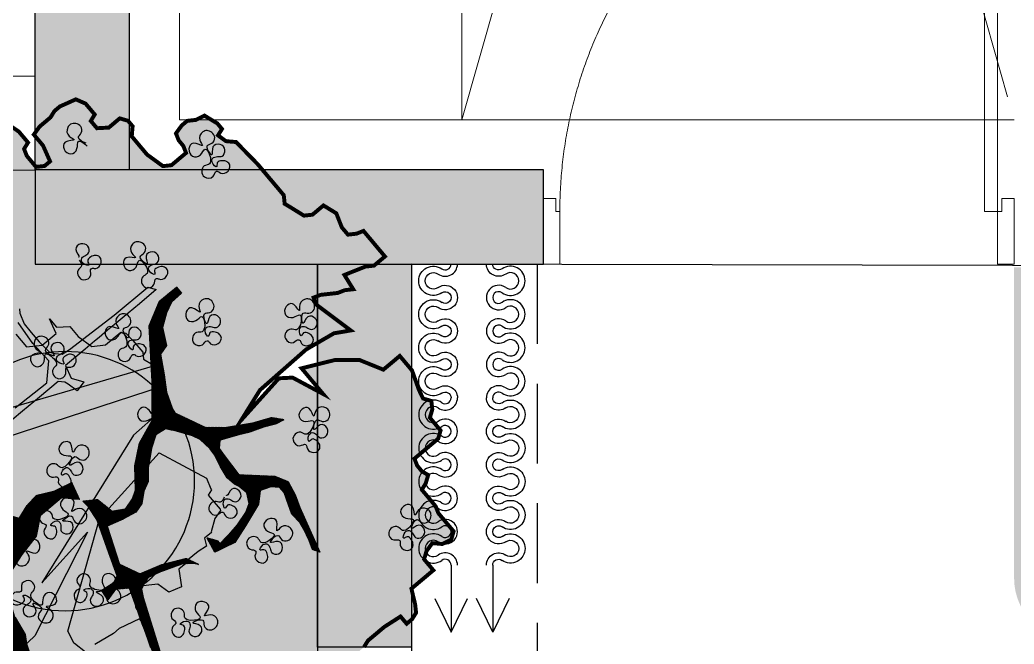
# Model space of a CAD drawing. Header units: millimetres. Extents: x 307301 to 459443, y -2888111 to -2805601.
# Drawn here: x 438363 to 439948, y -2873515 to -2872521 of the extents above; entities that cross this region are included whole.
import ezdxf

# ---------------------------------------------------------------- set-up
doc = ezdxf.new("R2010")
doc.units = ezdxf.units.MM
doc.header["$LTSCALE"] = 10
doc.header["$MEASUREMENT"] = 0
doc.linetypes.add('DASHED', pattern=[19.05, 12.7, -6.35])
doc.linetypes.add('HIDDEN', pattern=[9.525, 6.35, -3.175])
for name, color, linetype in [('BMA  furniture', 6, 'Continuous'), ('PDA FURNITURE', 6, 'Continuous'), ('Plants', 5, 'Continuous'), ('WALL - PDA', 1, 'Continuous')]:
    doc.layers.add(name, color=color, linetype=linetype)
for name, color, linetype, lineweight in [('Door', 4, 'Continuous', 9), ('DOTTED', 7, 'DASHED', 5), ('ELEV', 143, 'Continuous', 9), ('HATCH WALL', 8, 'Continuous', 0), ('WIN', 5, 'Continuous', 9)]:
    doc.layers.add(name, color=color, linetype=linetype, lineweight=lineweight)
pattern_1 = [(4.504904, (420332.25034, -406164.66091), (-0.008927458, 0.113310114), [])]

# ---------------------------------------------------------------- blocks, each defined once
blk = doc.blocks.new('A$Cea7f365e')
at = {"layer": 'Door', "color": 8, "ltscale": 30}
for p, q in [((1099.1, 1221.3), (1099.1, 130.9)), ((1131.8, 1221.3), (1099.1, 1221.3)), ((1131.8, 130.9), (1131.8, 1221.3)), ((30.5, 163.6), (0, 163.6)), ((0, 163.6), (0, 0)), ((30.5, 130.9), (30.5, 163.6)), ((1142.2, 163.6), (1172.8, 163.6)), ((1142.2, 130.9), (1142.2, 163.6)), ((1172.8, 163.6), (1172.8, 0)), ((40.9, 130.9), (30.5, 130.9)), ((40.9, 0), (40.9, 130.9)), ((1099.1, 130.9), (1131.8, 130.9)), ((1131.8, 130.9), (1142.2, 130.9)), ((1131.8, 0), (1131.8, 130.9)), ((0, 0), (40.9, 0)), ((1172.8, 0), (1131.8, 0)), ((1172.8, 20.5), (1172.8, 20.5))]:
    blk.add_line(p, q, dxfattribs=at)
at = {"layer": 'Door', "color": 8, "linetype": 'DASHED', "ltscale": 30}
blk.add_arc((1131.8, 130.9), 1090.9, 91.7178, 180.0007, dxfattribs=at)
blk = doc.blocks.new('A$C3F2B00B6')
at = {"color": 3}
for p, q in [((0, 119), (0, 0)), ((-29, 59.8), (0, 0)), ((0, 0), (29, 59.8))]:
    blk.add_line(p, q, dxfattribs=at)
at = {"color": 3, "extrusion": (0, 0, -1)}
for centre, major_axis, start_param, end_param in [((-31.5, 624.7), (18.4, 18.4), 3.927048, 6.113388), ((-31.5, 624.7), (10.3, 10.3), 3.927048, 6.113388), ((-31.5, 624.7), (-18.4, 18.4), 3.311504, 5.497844), ((-31.5, 624.7), (10.3, 10.3), 1.740708, 3.927048), ((-10.4, 595), (15.4, 15.4), -1.400999, 2.971681), ((-10.4, 595), (7.38, 7.38), -1.400999, 2.971681), ((-31.5, 565.2), (-18.4, 18.4), 5.49773, 7.68407), ((-31.5, 565.2), (-10.3, 10.3), 5.49773, 7.68407), ((-31.5, 565.2), (-18.4, 18.4), 3.31139, 5.49773), ((-31.5, 565.2), (10.3, 10.3), 1.740594, 3.926934), ((-10.4, 535.5), (-15.4, 15.4), 0.169798, 4.542478), ((-31.5, 505.7), (-18.4, 18.4), 5.49773, 7.68407), ((-10.4, 535.5), (-7.38, 7.38), 0.169798, 4.542478), ((-31.5, 505.7), (-10.3, 10.3), 5.49773, 7.68407), ((-31.5, 505.7), (18.4, 18.4), 1.740594, 3.926934), ((-31.5, 505.7), (-10.3, 10.3), 3.31139, 5.49773), ((-10.4, 476), (-15.4, 15.4), 0.169798, 4.542478), ((-10.4, 476), (7.38, 7.38), -1.400999, 2.971681), ((-31.5, 446.2), (-18.4, 18.4), 5.49773, 7.68407), ((-31.5, 446.2), (-10.3, 10.3), 5.49773, 7.68407), ((-31.5, 446.2), (-18.4, 18.4), 3.31139, 5.49773), ((-31.5, 446.2), (10.3, 10.3), 1.740594, 3.926934), ((-10.4, 416.5), (-15.4, 15.4), 0.169798, 2.356138), ((-10.4, 416.5), (7.38, 7.38), -1.400999, 0.785341)]:
    blk.add_ellipse(centre, major_axis=major_axis, ratio=1, start_param=start_param, end_param=end_param, dxfattribs=at)
at = {"color": 3}
for centre, major_axis, start_param, end_param in [((-10.4, 654.5), (-15.4, 15.4), 1.740594, 3.926934), ((-10.4, 654.5), (-7.38, 7.38), 1.740594, 3.926934), ((-31.5, 386.7), (18.4, 18.4), 0.169798, 2.356138), ((-10.4, 416.5), (15.4, 15.4), 3.31139, 5.49773), ((-10.4, 416.5), (-7.38, 7.38), 1.740594, 3.926934), ((-31.5, 386.7), (10.3, 10.3), 0.169798, 2.356138), ((-31.5, 386.7), (18.4, 18.4), 2.356138, 4.542478), ((-31.5, 386.7), (10.3, 10.3), 2.356138, 4.542478), ((-10.4, 357), (15.4, 15.4), 3.31139, 7.68407), ((-31.5, 327.2), (-18.4, 18.4), -1.400999, 0.785341), ((-10.4, 357), (7.38, 7.38), 3.31139, 7.68407), ((-31.5, 327.2), (10.3, 10.3), 0.169798, 2.356138), ((-31.5, 327.2), (18.4, 18.4), 2.356138, 4.542478), ((-31.5, 327.2), (10.3, 10.3), 2.356138, 4.542478), ((-10.4, 297.5), (15.4, 15.4), 3.31139, 7.68407), ((-10.4, 297.5), (-7.38, 7.38), 1.740594, 6.113274), ((-31.5, 267.7), (18.4, 18.4), 0.169798, 2.356138), ((-31.5, 267.7), (-10.3, 10.3), -1.400999, 0.785341), ((-31.5, 267.7), (-18.4, 18.4), 0.785341, 2.971681), ((-31.5, 267.7), (-10.3, 10.3), 0.785341, 2.971681), ((-10.4, 238), (-15.4, 15.4), 1.740594, 6.113274), ((-10.4, 238), (-7.38, 7.38), 1.740594, 6.113274), ((-31.5, 208.2), (18.4, 18.4), 0.169911, 2.356251), ((-31.5, 208.2), (10.3, 10.3), 0.169911, 2.356251), ((-31.5, 208.2), (-18.4, 18.4), 0.785455, 2.971795), ((-31.5, 208.2), (-10.3, 10.3), 0.785455, 2.971795), ((-10.4, 178.5), (15.4, 15.4), 3.311504, 7.684184), ((-10.4, 178.5), (7.38, 7.38), 3.311504, 7.684184), ((-31.5, 148.7), (-18.4, 18.4), -1.400885, 0.785455), ((-31.5, 148.7), (10.3, 10.3), 0.169911, 2.356251), ((-31.5, 148.7), (18.4, 18.4), 2.356251, 4.542591), ((-31.5, 148.7), (10.3, 10.3), 2.356251, 4.542591), ((-10.4, 119), (-15.4, 15.4), 3.926991, 6.113388), ((-10.4, 119), (7.38, 7.38), 5.497787, 7.684184)]:
    blk.add_ellipse(centre, major_axis=major_axis, ratio=1, start_param=start_param, end_param=end_param, dxfattribs=at)
blk = doc.blocks.new('zdhdghgd')
at = {"layer": 'Plants', "transparency": 33554495}
h = blk.add_hatch(color=97, dxfattribs=at)
h.set_gradient(color1=(66, 119, 40), color2=(194, 242, 166), name='SPHERICAL')
h.paths.add_polyline_path([(420386.7, -406570.7), (420384.3, -406579.5), (420376.8, -406597.9), (420382.7, -406601.4), (420391.6, -406592.6), (420400.3, -406584.6), (420400.5, -406593), (420407.9, -406588.4), (420413.2, -406582.1), (420408.6, -406574.6), (420411.8, -406566.5), (420418.2, -406550.3), (420421.4, -406542.2), (420426.8, -406535.9), (420434.9, -406539.1), (420441.2, -406544.4), (420425.3, -406563.4), (420438, -406574), (420446.1, -406577.2), (420455.6, -406574.5), (420460.9, -406568.1), (420470.8, -406569.2), (420480.7, -406570.3), (420490.3, -406567.5), (420500.9, -406554.9), (420496.3, -406547.4), (420486.4, -406546.3), (420498.8, -406531.5), (420508.4, -406528.8), (420511.6, -406520.6), (420521.1, -406517.9), (420531, -406519), (420539.1, -406522.2), (420551.8, -406532.8), (420563.1, -406527.9), (420579.1, -406508.9), (420587.2, -406512.1), (420596.7, -406509.3), (420604.2, -406504.8), (420609.5, -406498.4), (420606.7, -406488.9), (420600.3, -406483.5), (420592.2, -406480.3), (420595.4, -406472.2), (420600.7, -406465.9), (420608.2, -406461.3), (420625.1, -406475.5), (420634.6, -406472.7), (420637.8, -406464.6), (420647.7, -406465.7), (420655.2, -406461.2), (420667.6, -406446.4), (420654.9, -406435.7), (420646.8, -406432.5), (420644, -406423), (420637.6, -406417.6), (420632.3, -406424), (420620.6, -406425), (420616.1, -406417.6), (420619.3, -406409.5), (420624.6, -406403.1), (420643.3, -406415.2), (420651.4, -406418.4), (420658.8, -406413.8), (420665.2, -406397.6), (420670.5, -406391.3), (420678.7, -406394.5), (420685, -406399.8), (420694.9, -406400.9), (420702.3, -406396.4), (420701.3, -406384.7), (420706.6, -406378.4), (420716.2, -406375.6), (420725.4, -406368.9), (420732.8, -406364.3), (420736, -406356.2), (420731.4, -406348.8), (420728.6, -406339.2), (420719.1, -406342), (420712.7, -406336.7), (420713.8, -406326.8), (420719.1, -406320.5), (420704.3, -406308.1), (420707.5, -406300), (420717.4, -406301.1), (420723.8, -406306.4), (420733.3, -406303.6), (420758.1, -406274), (420751.8, -406268.7), (420742.6, -406253.8), (420733.1, -406235.1), (420724.7, -406228), (420706.3, -406241.3), (420703.1, -406249.4), (420686.8, -406243), (420680.5, -406237.7), (420692.6, -406219), (420697.9, -406212.7), (420705.3, -406208.1), (420712.4, -406199.7), (420724.5, -406181), (420729.8, -406174.7), (420743.5, -406175.4), (420753.4, -406176.5), (420760.9, -406172), (420766.2, -406165.6), (420765.1, -406154), (420760.2, -406142.6), (420772.6, -406127.9), (420766, -406118.6), (420759.6, -406113.3), (420754.3, -406119.7), (420744.1, -406114.7), (420735.6, -406107.6), (420736.7, -406097.7), (420750.5, -406098.5), (420766.7, -406104.9), (420786.2, -406081.6), (420789.4, -406073.5), (420747.1, -406038.1), (420736.9, -406033.1), (420738, -406023.2), (420727.7, -406018.2), (420719.6, -406015), (420726.7, -406006.5), (420725.7, -405994.9), (420721.1, -405987.4), (420709.8, -405992.3), (420682.5, -406023.4), (420653.3, -406004.7), (420665.1, -406037.1), (420636.2, -406040.1), (420714.4, -406096.9), (420643.6, -406057), (420634.2, -406077.4), (420478.7, -406026.8), (420575, -406055), (420565.7, -406033.6), (420597.6, -406053), (420608.3, -406040.3), (420607.2, -406028.7), (420600.9, -406023.4), (420611, -405993), (420617.1, -405975.9), (420624.6, -405967), (420629.4, -405953), (420653, -405956.2), (420662.2, -405941.7), (420682.7, -405951.6), (420689, -405956.9), (420708.5, -405933.7), (420687.4, -405916), (420654.2, -405895.4), (420655.3, -405885.5), (420660.6, -405879.1), (420656.1, -405871.7), (420643.4, -405861.1), (420633.8, -405863.8), (420614, -405883.2), (420607.6, -405877.9), (420606.6, -405866.2), (420609.8, -405858.1), (420605.2, -405850.7), (420600.7, -405843.2), (420594.3, -405837.9), (420584.4, -405836.8), (420574.6, -405835.7), (420571.8, -405826.2), (420575, -405818.1), (420570.4, -405810.6), (420576.8, -405794.4), (420572.2, -405787), (420563.8, -405779.9), (420550, -405779.1), (420541.9, -405775.9), (420534.4, -405780.5), (420537.6, -405793.9), (420477.2, -405775.6), (420469.1, -405772.4), (420476.2, -405764), (420455, -405746.2), (420430.7, -405736.6), (420422.2, -405729.5), (420412.7, -405732.3), (420413.7, -405744), (420410.5, -405752.1), (420402.4, -405748.9), (420385.8, -405760.1), (420375.1, -405772.8), (420379.7, -405780.2), (420376.5, -405788.3), (420365.9, -405801), (420356, -405799.9), (420349.6, -405794.6), (420357.8, -405776.2), (420368.4, -405763.6), (420361.8, -405754.4), (420349.1, -405743.7), (420344.5, -405736.3), (420338.2, -405731), (420319.8, -405722.8), (420308.5, -405727.7), (420297.9, -405740.3), (420302.4, -405747.8), (420295.3, -405756.2), (420281.6, -405755.5), (420268.9, -405744.8), (420259.3, -405747.6), (420254, -405753.9), (420255, -405765.6), (420237.3, -405786.7), (420218.9, -405800.1), (420209, -405799), (420192.1, -405784.8), (420195.3, -405776.7), (420200.6, -405770.3), (420203.8, -405762.2), (420197.1, -405753), (420190.8, -405747.7), (420180.9, -405746.6), (420170.7, -405741.6), (420163.3, -405746.2), (420155.8, -405750.7), (420150.5, -405757.1), (420155.1, -405764.5), (420145.9, -405771.2), (420134.2, -405772.2), (420109.1, -405797.9), (420078.9, -405833.8), (420077.9, -405843.7), (420070.4, -405848.2), (420055.6, -405857.4), (420045.7, -405856.3), (420033, -405845.6), (420018.1, -405854.7), (420014.9, -405862.9), (420011.7, -405871), (420004.6, -405879.4), (419994.7, -405878.3), (419986.6, -405875.1), (419961.8, -405904.7), (419974.5, -405915.3), (419984.4, -405916.4), (420000.6, -405922.8), (420008.7, -405926.1), (419998.5, -405942.6), (420008.3, -405943.7), (420016.5, -405946.9), (420026.3, -405948), (420036.2, -405949.1), (420044.4, -405952.3), (420041.2, -405960.4), (420001.3, -405990.3), (420020.8, -405993.6), (420053, -406012.3), (420106.5, -406059.3), (420128, -406093.9), (420084.6, -406045.7), (420068.7, -406044.9), (420033.4, -406063.8), (420058.3, -406034.1), (420019.6, -406024.5), (419991.5, -406024.4), (419963.6, -406035.7), (419944.6, -406019.8), (419930.4, -406036.6), (419922.5, -406058.9), (419917.6, -406069.1), (419908, -406071.9), (419906.9, -406081.8), (419909.7, -406091.3), (419897.3, -406106.1), (419900.1, -406115.6), (419927.6, -406138.7), (419924.4, -406146.8), (419919.1, -406153.2), (419911.7, -406157.7), (419914.5, -406167.3), (419919, -406174.7), (419903.1, -406193.7), (419899.9, -406201.8), (419882.2, -406222.9), (419885, -406232.5), (419895.2, -406237.5), (419906.9, -406236.5), (419913.6, -406245.7), (419916.4, -406255.2), (419905.7, -406267.9), (419931.1, -406289.2), (419926.8, -406307.2), (419925.7, -406317.1), (419930.3, -406324.5), (419936.6, -406329.8), (419943.7, -406321.4), (419962.4, -406333.4), (419981.5, -406349.4), (419986, -406356.8), (419992.4, -406362.2), (419989.9, -406378.1), (419984.5, -406384.4), (419976.4, -406381.2), (419971.1, -406387.5), (419973.9, -406397.1), (419984.8, -406409.8), (419983.7, -406419.7), (419988.3, -406427.1), (419994.7, -406432.5), (420026.4, -406437.5), (420027.5, -406427.6), (420045.9, -406435.8), (420052.2, -406441.2), (420065, -406430.3), (420083.4, -406416.9), (420093.2, -406418), (420094.3, -406429.7), (420085.8, -406444.1), (420069.8, -406463.1), (420067, -406453.6), (420059.6, -406458.1), (420047.5, -406476.8), (420041.1, -406493), (420045.7, -406500.5), (420057.3, -406499.5), (420065.5, -406502.7), (420079.2, -406503.4), (420088.4, -406496.7), (420111.7, -406516.3), (420120.9, -406509.6), (420126.2, -406503.3), (420146.7, -406513.2), (420159.4, -406523.9), (420154.4, -406534.1), (420151.2, -406542.2), (420155.8, -406549.6), (420162.1, -406555), (420170.2, -406558.2), (420179.8, -406555.4), (420185.1, -406549), (420188.3, -406540.9), (420202.8, -406549.5), (420209.1, -406554.8), (420205.9, -406562.9), (420195.3, -406575.6), (420203.4, -406578.8), (420213.3, -406579.9), (420221.4, -406583.1), (420244.7, -406581.1), (420271.9, -406558.8), (420281.9, -406564), (420294.4, -406540.6), (420310.8, -406574.9), (420311.8, -406586), (420312.2, -406603.8), (420322.5, -406612.4), (420346.2, -406616), (420355.4, -406589.8), (420349.7, -406549.5), (420325.6, -406522.9), (420315.1, -406486), (420333.9, -406523), (420375.7, -406562)])
at = {"layer": 'Plants'}
h = blk.add_hatch(dxfattribs=at)
h.set_pattern_fill('ANSI31', color=39, scale=0.90929, angle=-40.4951)
h.set_pattern_definition(pattern_1)
edge = h.paths.add_edge_path()
edge.add_line((420294.5, -406186.3), (420277.6, -406199.8))
edge.add_line((420277.6, -406199.8), (420262.1, -406197.2))
edge.add_line((420262.1, -406197.2), (420254.3, -406185.4))
edge.add_line((420254.3, -406185.4), (420250.5, -406175))
edge.add_line((420250.5, -406175), (420251.6, -406146.9))
edge.add_line((420251.6, -406146.9), (420246, -406120.9))
edge.add_line((420246, -406120.9), (420231.5, -406094.6))
edge.add_line((420231.5, -406094.6), (420231.2, -406049.5))
edge.add_line((420231.2, -406049.5), (420235, -405984.8))
edge.add_line((420235, -405984.8), (420222.7, -405956.4))
edge.add_line((420222.7, -405956.4), (420203, -405940.3))
edge.add_line((420203, -405940.3), (420197.4, -405947.3))
edge.add_line((420197.4, -405947.3), (420208.8, -405957.4))
edge.add_line((420208.8, -405957.4), (420214.8, -405970))
edge.add_line((420214.8, -405970), (420219.3, -405986.7))
edge.add_line((420219.3, -405986.7), (420214.8, -406007.6))
edge.add_line((420214.8, -406007.6), (420221.7, -406017.6))
edge.add_line((420221.7, -406017.6), (420217.5, -406041.6))
edge.add_line((420217.5, -406041.6), (420214.8, -406061.6))
edge.add_line((420214.8, -406061.6), (420206.2, -406085.5))
edge.add_line((420206.2, -406085.5), (420170.1, -406102.6))
edge.add_line((420170.1, -406102.6), (420146, -406102.9))
edge.add_line((420146, -406102.9), (420114.8, -406097.7))
edge.add_line((420114.8, -406097.7), (420093.1, -406091.4))
edge.add_line((420093.1, -406091.4), (420078.8, -406093.7))
edge.add_line((420078.8, -406093.7), (420087.6, -406098.4))
edge.add_line((420087.6, -406098.4), (420101.4, -406101.9))
edge.add_line((420101.4, -406101.9), (420118.6, -406108.1))
edge.add_line((420118.6, -406108.1), (420131.1, -406111))
edge.add_line((420131.1, -406111), (420152.8, -406117.4))
edge.add_line((420152.8, -406117.4), (420153.9, -406126.8))
edge.add_line((420153.9, -406126.8), (420147.9, -406135.1))
edge.add_line((420147.9, -406135.1), (420130.8, -406157.5))
edge.add_line((420130.8, -406157.5), (420089.7, -406159.2))
edge.add_line((420089.7, -406159.2), (420073.9, -406165.6))
edge.add_line((420073.9, -406165.6), (420065.6, -406180.5))
edge.add_line((420065.6, -406180.5), (420060.3, -406195.2))
edge.add_line((420060.3, -406195.2), (420037.2, -406246.9))
edge.add_line((420037.2, -406246.9), (420045.7, -406244))
edge.add_line((420045.7, -406244), (420049.6, -406233.3))
edge.add_line((420049.6, -406233.3), (420055.7, -406220.5))
edge.add_line((420055.7, -406220.5), (420059.9, -406213))
edge.add_line((420059.9, -406213), (420069.5, -406203))
edge.add_line((420069.5, -406203), (420073.3, -406192.3))
edge.add_line((420073.3, -406192.3), (420078.6, -406177.7))
edge.add_line((420078.6, -406177.7), (420083.6, -406172))
edge.add_line((420083.6, -406172), (420094.3, -406171.4))
edge.add_line((420094.3, -406171.4), (420106.3, -406175.7))
edge.add_line((420106.3, -406175.7), (420108.2, -406191.4))
edge.add_line((420108.2, -406191.4), (420123.2, -406216.3))
edge.add_line((420123.2, -406216.3), (420135.7, -406235.8))
edge.add_line((420135.7, -406235.8), (420158.6, -406247))
edge.add_line((420158.6, -406247), (420167.5, -406230.7))
edge.add_line((420167.5, -406230.7), (420155.8, -406234))
edge.add_line((420155.8, -406234), (420153, -406237.5))
edge.add_line((420153, -406237.5), (420140, -406223.8))
edge.add_line((420140, -406223.8), (420132.6, -406215.2))
edge.add_line((420132.6, -406215.2), (420122.7, -406201.1))
edge.add_line((420122.7, -406201.1), (420118.9, -406190.7))
edge.add_line((420118.9, -406190.7), (420121.9, -406178.3))
edge.add_line((420121.9, -406178.3), (420130.5, -406170.9))
edge.add_line((420130.5, -406170.9), (420135.9, -406168.3))
edge.add_line((420135.9, -406168.3), (420144.6, -406160.9))
edge.add_line((420144.6, -406160.9), (420152.5, -406147.3))
edge.add_line((420152.5, -406147.3), (420158.6, -406134.5))
edge.add_line((420158.6, -406134.5), (420164.1, -406127.5))
edge.add_line((420164.1, -406127.5), (420175.6, -406116.6))
edge.add_line((420175.6, -406116.6), (420184.6, -406112.3))
edge.add_line((420184.6, -406112.3), (420203, -406106.9))
edge.add_line((420203, -406106.9), (420216, -406104.1))
edge.add_line((420216, -406104.1), (420227, -406111.1))
edge.add_line((420227, -406111.1), (420232, -406126.4))
edge.add_line((420232, -406126.4), (420234.4, -406140.7))
edge.add_line((420234.4, -406140.7), (420236, -406148.8))
edge.add_line((420236, -406148.8), (420236, -406165.3))
edge.add_line((420236, -406165.3), (420241.1, -406176.2))
edge.add_line((420241.1, -406176.2), (420243.5, -406190.5))
edge.add_line((420243.5, -406190.5), (420250.4, -406200.5))
edge.add_line((420250.4, -406200.5), (420265.3, -406208.9))
edge.add_line((420265.3, -406208.9), (420283.5, -406216.9))
edge.add_line((420283.5, -406216.9), (420269, -406261.2))
edge.add_line((420269, -406261.2), (420245.5, -406272.3))
edge.add_line((420245.5, -406272.3), (420220.8, -406261.9))
edge.add_line((420220.8, -406261.9), (420191.9, -406254.5))
edge.add_line((420191.9, -406254.5), (420177.5, -406261.3))
edge.add_line((420177.5, -406261.3), (420182.4, -406260.1))
edge.add_line((420182.4, -406260.1), (420195.8, -406260.4))
edge.add_line((420195.8, -406260.4), (420207.8, -406264.7))
edge.add_line((420207.8, -406264.7), (420221, -406269.5))
edge.add_line((420221, -406269.5), (420236.5, -406276.6))
edge.add_line((420236.5, -406276.6), (420240.4, -406282.5))
edge.add_line((420240.4, -406282.5), (420243.8, -406289.7))
edge.add_line((420243.8, -406289.7), (420241.8, -406299.5))
edge.add_line((420241.8, -406299.5), (420222.4, -406361.6))
edge.add_line((420222.4, -406361.6), (420205.2, -406409.4))
edge.add_line((420205.2, -406409.4), (420211.3, -406417.6))
edge.add_line((420211.3, -406417.6), (420219.9, -406393.7))
edge.add_line((420219.9, -406393.7), (420225.6, -406377.7))
edge.add_line((420225.6, -406377.7), (420232.8, -406357.8))
edge.add_line((420232.8, -406357.8), (420236.1, -406348.5))
edge.add_line((420236.1, -406348.5), (420240.4, -406336.5))
edge.add_line((420240.4, -406336.5), (420242.8, -406329.9))
edge.add_line((420242.8, -406329.9), (420247.6, -406316.6))
edge.add_line((420247.6, -406316.6), (420257.6, -406288.7))
edge.add_line((420257.6, -406288.7), (420273.7, -406289.9))
edge.add_line((420273.7, -406289.9), (420282.8, -406302.2))
edge.add_line((420282.8, -406302.2), (420289.7, -406291.2))
edge.add_line((420289.7, -406291.2), (420278.7, -406284.2))
edge.add_line((420278.7, -406284.2), (420275.2, -406281.5))
edge.add_line((420275.2, -406281.5), (420271.8, -406274.3))
edge.add_line((420271.8, -406274.3), (420281.4, -406247.7))
edge.add_line((420281.4, -406247.7), (420290, -406223.8))
edge.add_line((420290, -406223.8), (420295.3, -406209.1))
edge.add_line((420295.3, -406209.1), (420305, -406194.6))
edge.add_line((420305, -406194.6), (420311.8, -406188.1))
at = {"layer": 'Plants', "true_color": 0x99724c}
h = blk.add_hatch(color=35, dxfattribs=at)
h.dxf.hatch_style = 1
edge = h.paths.add_edge_path()
edge.add_arc((420332.3, -406164.7), 150, 0, 360)
at = {"layer": 'Plants'}
h = blk.add_hatch(dxfattribs=at)
h.set_pattern_fill('ANSI31', color=39, scale=0.90929, angle=-40.4951)
h.set_pattern_definition(pattern_1)
edge = h.paths.add_edge_path()
edge.add_line((420315.3, -406186.1), (420336.5, -406184.2))
edge.add_line((420336.5, -406184.2), (420361, -406204.8))
edge.add_line((420361, -406204.8), (420365.8, -406228.4))
edge.add_line((420365.8, -406228.4), (420382.3, -406249.7))
edge.add_line((420382.3, -406249.7), (420396.2, -406271.2))
edge.add_line((420396.2, -406271.2), (420398.3, -406295.1))
edge.add_line((420398.3, -406295.1), (420390.1, -406322.5))
edge.add_line((420390.1, -406322.5), (420378.4, -406342.2))
edge.add_line((420378.4, -406342.2), (420376.7, -406353.1))
edge.add_line((420376.7, -406353.1), (420367.2, -406382))
edge.add_line((420367.2, -406382), (420358, -406413.5))
edge.add_line((420358, -406413.5), (420352.1, -406438.1))
edge.add_line((420352.1, -406438.1), (420364.6, -406443.7))
edge.add_line((420364.6, -406443.7), (420366.9, -406423.4))
edge.add_line((420366.9, -406423.4), (420371.3, -406397.7))
edge.add_line((420371.3, -406397.7), (420379.3, -406382.3))
edge.add_line((420379.3, -406382.3), (420392.1, -406361.1))
edge.add_line((420392.1, -406361.1), (420403.5, -406338.7))
edge.add_line((420403.5, -406338.7), (420419, -406332))
edge.add_line((420419, -406332), (420439, -406331.6))
edge.add_line((420439, -406331.6), (420454.7, -406327.6))
edge.add_line((420454.7, -406327.6), (420475.4, -406335.1))
edge.add_line((420475.4, -406335.1), (420497.9, -406363.9))
edge.add_line((420497.9, -406363.9), (420501.2, -406386.3))
edge.add_line((420501.2, -406386.3), (420464.1, -406389.6))
edge.add_line((420464.1, -406389.6), (420440.5, -406394.3))
edge.add_line((420440.5, -406394.3), (420441.2, -406402.3))
edge.add_line((420441.2, -406402.3), (420488.7, -406395.4))
edge.add_line((420488.7, -406395.4), (420504.8, -406396.7))
edge.add_line((420504.8, -406396.7), (420524.3, -406420.4))
edge.add_line((420524.3, -406420.4), (420530, -406454.6))
edge.add_line((420530, -406454.6), (420537.4, -406478))
edge.add_line((420537.4, -406478), (420549.6, -406495.7))
edge.add_line((420549.6, -406495.7), (420557.8, -406482.9))
edge.add_line((420557.8, -406482.9), (420543.2, -406453.5))
edge.add_line((420543.2, -406453.5), (420538.7, -406432.5))
edge.add_line((420538.7, -406432.5), (420528.2, -406404))
edge.add_line((420528.2, -406404), (420542.2, -406396.1))
edge.add_line((420542.2, -406396.1), (420569.5, -406387.1))
edge.add_line((420569.5, -406387.1), (420597.9, -406376.6))
edge.add_line((420597.9, -406376.6), (420623.7, -406381))
edge.add_line((420623.7, -406381), (420644, -406383.2))
edge.add_line((420644, -406383.2), (420661.3, -406383.1))
edge.add_line((420661.3, -406383.1), (420664.7, -406376.1))
edge.add_line((420664.7, -406376.1), (420637.2, -406367.8))
edge.add_line((420637.2, -406367.8), (420611.7, -406366))
edge.add_line((420611.7, -406366), (420592.4, -406359.7))
edge.add_line((420592.4, -406359.7), (420574.8, -406371.9))
edge.add_line((420574.8, -406371.9), (420543.9, -406385.3))
edge.add_line((420543.9, -406385.3), (420528.2, -406389.3))
edge.add_line((420528.2, -406389.3), (420516.7, -406364.9))
edge.add_line((420516.7, -406364.9), (420491.5, -406336.4))
edge.add_line((420491.5, -406336.4), (420481.9, -406318.5))
edge.add_line((420481.9, -406318.5), (420443.9, -406311.2))
edge.add_line((420443.9, -406311.2), (420421.7, -406317.1))
edge.add_line((420421.7, -406317.1), (420420.3, -406286.5))
edge.add_line((420420.3, -406286.5), (420429.7, -406272.3))
edge.add_line((420429.7, -406272.3), (420455.1, -406256.7))
edge.add_line((420455.1, -406256.7), (420491.3, -406257.6))
edge.add_line((420491.3, -406257.6), (420518, -406257.9))
edge.add_line((420518, -406257.9), (420537.5, -406266.9))
edge.add_line((420537.5, -406266.9), (420571.3, -406255.9))
edge.add_line((420571.3, -406255.9), (420600, -406262.8))
edge.add_line((420600, -406262.8), (420607.2, -406254.2))
edge.add_line((420607.2, -406254.2), (420586.5, -406246.6))
edge.add_line((420586.5, -406246.6), (420561.2, -406247.5))
edge.add_line((420561.2, -406247.5), (420539, -406253.4))
edge.add_line((420539, -406253.4), (420501.2, -406234))
edge.add_line((420501.2, -406234), (420478, -406244))
edge.add_line((420478, -406244), (420446, -406244.2))
edge.add_line((420446, -406244.2), (420434.9, -406254.5))
edge.add_line((420434.9, -406254.5), (420405.7, -406242.3))
edge.add_line((420405.7, -406242.3), (420396.7, -406215.1))
edge.add_line((420396.7, -406215.1), (420460.9, -406185.4))
edge.add_line((420460.9, -406185.4), (420481.6, -406193))
edge.add_line((420481.6, -406193), (420490.3, -406185.5))
edge.add_line((420490.3, -406185.5), (420462.6, -406174.6))
edge.add_line((420462.6, -406174.6), (420474.2, -406154.8))
edge.add_line((420474.2, -406154.8), (420462.4, -406142.5))
edge.add_line((420462.4, -406142.5), (420465, -406157))
edge.add_line((420465, -406157), (420448.1, -406177.2))
edge.add_line((420448.1, -406177.2), (420430.2, -406186.7))
edge.add_line((420430.2, -406186.7), (420416.8, -406170.5))
edge.add_line((420416.8, -406170.5), (420408.4, -406151.2))
edge.add_line((420408.4, -406151.2), (420397.3, -406146.9))
edge.add_line((420397.3, -406146.9), (420410, -406169.8))
edge.add_line((420410, -406169.8), (420415.3, -406184))
edge.add_line((420415.3, -406184), (420398.4, -406204.2))
edge.add_line((420398.4, -406204.2), (420385.3, -406208))
edge.add_line((420385.3, -406208), (420376, -406192.8))
edge.add_line((420376, -406192.8), (420365.7, -406181.7))
edge.add_line((420365.7, -406181.7), (420345.2, -406176.8))
edge.add_line((420345.2, -406176.8), (420324.2, -406166.6))
at = {"layer": 'BMA  furniture', "ltscale": 100}
blk.add_circle((420332.3, -406164.7), 150, dxfattribs=at)
at = {"layer": 'Plants', "color": 97, "true_color": 0x427728, "const_width": 4.55}
for points in [[(420634.2, -406077.4), (420478.7, -406026.8), (420575, -406055)], [(420402.4, -405748.9), (420385.8, -405760.1), (420375.1, -405772.8), (420379.7, -405780.2), (420376.5, -405788.3), (420365.9, -405801), (420356, -405799.9), (420349.6, -405794.6), (420357.8, -405776.2), (420368.4, -405763.6), (420361.8, -405754.4), (420349.1, -405743.7), (420344.5, -405736.3), (420338.2, -405731), (420319.8, -405722.8), (420308.5, -405727.7), (420297.9, -405740.3), (420302.4, -405747.8), (420295.3, -405756.2), (420281.6, -405755.5), (420268.9, -405744.8), (420259.3, -405747.6), (420254, -405753.9), (420255, -405765.6), (420237.3, -405786.7), (420218.9, -405800.1), (420209, -405799), (420192.1, -405784.8), (420195.3, -405776.7), (420200.6, -405770.3), (420203.8, -405762.2), (420197.1, -405753), (420190.8, -405747.7), (420180.9, -405746.6), (420170.7, -405741.6), (420163.3, -405746.2), (420155.8, -405750.7), (420150.5, -405757.1), (420155.1, -405764.5), (420145.9, -405771.2), (420134.2, -405772.2), (420109.1, -405797.9), (420078.9, -405833.8), (420077.9, -405843.7), (420070.4, -405848.2), (420055.6, -405857.4), (420045.7, -405856.3), (420033, -405845.6), (420018.1, -405854.7), (420014.9, -405862.9), (420011.7, -405871), (420004.6, -405879.4), (419994.7, -405878.3), (419986.6, -405875.1), (419961.8, -405904.7), (419974.5, -405915.3), (419984.4, -405916.4), (420000.6, -405922.8), (420008.7, -405926.1), (419998.5, -405942.6), (420008.3, -405943.7), (420016.5, -405946.9), (420026.3, -405948), (420036.2, -405949.1), (420044.4, -405952.3), (420041.2, -405960.4), (420001.3, -405990.3), (420020.8, -405993.6), (420053, -406012.3), (420106.5, -406059.3), (420128, -406093.9), (420084.6, -406045.7), (420068.7, -406044.9), (420033.4, -406063.8), (420058.3, -406034.1), (420019.6, -406024.5), (419991.5, -406024.4), (419963.6, -406035.7), (419944.6, -406019.8), (419930.4, -406036.6), (419922.5, -406058.9), (419917.6, -406069.1), (419908, -406071.9), (419906.9, -406081.8), (419909.7, -406091.3), (419897.3, -406106.1), (419900.1, -406115.6), (419927.6, -406138.7), (419924.4, -406146.8), (419919.1, -406153.2), (419911.7, -406157.7), (419914.5, -406167.3), (419919, -406174.7), (419903.1, -406193.7), (419899.9, -406201.8), (419882.2, -406222.9), (419885, -406232.5), (419895.2, -406237.5), (419906.9, -406236.5), (419913.6, -406245.7), (419916.4, -406255.2), (419905.7, -406267.9), (419931.1, -406289.2), (419926.8, -406307.2), (419925.7, -406317.1), (419930.3, -406324.5), (419936.6, -406329.8), (419943.7, -406321.4), (419962.4, -406333.4), (419981.5, -406349.4), (419986, -406356.8)]]:
    blk.add_lwpolyline(points, dxfattribs=at)
at = {"layer": 'Plants', "color": 128}
for points in [[(420390.1, -406080), (420353.5, -406051.1), (420351.2, -406025.3), (420369.5, -406005.6), (420386.4, -405981.1)], [(420385, -405965.2), (420384.5, -405970.3), (420379.6, -405982.7), (420371.4, -405992.5), (420362.3, -406003.3), (420350.4, -406015.3), (420343.5, -406016.9), (420335.5, -406017.6), (420327, -406012.4), (420275.5, -405972.8), (420236.5, -405940.1), (420226.7, -405942.9), (420246.2, -405959.3), (420259.2, -405970.2), (420275.4, -405983.8), (420283, -405990.1), (420292.7, -405998.3), (420298.1, -406002.8), (420309, -406011.9), (420331.7, -406031), (420325, -406045.6), (420310.3, -406049.9), (420318.2, -406060.2), (420328.6, -406052.3), (420332.4, -406050), (420340.3, -406049.3), (420362, -406067.4), (420381.4, -406083.8), (420393.3, -406093.8)], [(420389.4, -405994.6), (420377, -406009.4), (420358.8, -406007.4), (420342.7, -405993.9), (420350.4, -405976.7), (420342.1, -405986.6), (420326.6, -405985.7), (420316.9, -405997.2), (420301.1, -406008.7), (420285.3, -406006.9), (420267.6, -405992.1), (420266, -405993.2), (420261.7, -405993.6), (420253.7, -406001.8), (420242.1, -406015.6), (420241.2, -406023.5), (420230.9, -406029.8), (420228.8, -406031.1), (420446.7, -406094.8)], [(420513, -406150.4), (420216.9, -406054.1), (420230.2, -406059.3), (420221.1, -406082.4), (420219.8, -406083.3), (420223.2, -406085.3), (420252.8, -406111.4), (420359, -406282.5), (420306.1, -406223.7), (420367.2, -406343.9), (420382.8, -406358.5)], [(420308.7, -406362.9), (420321.4, -406352.5), (420321.7, -406352.6), (420329.2, -406338.4), (420292.3, -406208.4), (420223.3, -406131.8), (420168.4, -406161.2), (420163.4, -406173.8), (420162.6, -406174.7), (420166.4, -406180.9), (420152.7, -406197.3), (420152.1, -406198.9), (420158.6, -406207.8), (420163.2, -406223.4), (420162.6, -406224.1), (420170.6, -406230.8), (420168.5, -406239.9), (420178, -406246), (420190.3, -406256.3), (420192.5, -406260), (420200.6, -406266.8), (420197.5, -406286.9), (420211.9, -406293.3), (420224.6, -406284.1), (420248.7, -406286.7), (420250.8, -406310.7), (420243.2, -406323.4), (420240.2, -406327), (420242.3, -406328.7), (420246.2, -406324), (420269.4, -406335.3), (420276.2, -406341), (420297.9, -406353.8)]]:
    blk.add_lwpolyline(points, dxfattribs=at)
at = {"layer": 'Plants', "color": 39}
for points in [[(420294.5, -406186.3), (420277.6, -406199.8), (420262.1, -406197.2), (420254.3, -406185.4), (420250.5, -406175), (420251.6, -406146.9), (420246, -406120.9), (420231.5, -406094.6), (420231.2, -406049.5), (420235, -405984.8), (420222.7, -405956.4), (420203, -405940.3), (420197.4, -405947.3), (420208.8, -405957.4), (420214.8, -405970), (420219.3, -405986.7), (420214.8, -406007.6), (420221.7, -406017.6), (420217.5, -406041.6), (420214.8, -406061.6), (420206.2, -406085.5), (420170.1, -406102.6), (420146, -406102.9), (420114.8, -406097.7), (420093.1, -406091.4), (420078.8, -406093.7), (420087.6, -406098.4), (420101.4, -406101.9), (420118.6, -406108.1), (420131.1, -406111), (420152.8, -406117.4), (420153.9, -406126.8), (420147.9, -406135.1), (420130.8, -406157.5), (420089.7, -406159.2), (420073.9, -406165.6), (420065.6, -406180.5), (420060.3, -406195.2), (420037.2, -406246.9), (420045.7, -406244), (420049.6, -406233.3), (420055.7, -406220.5), (420059.9, -406213), (420069.5, -406203), (420073.3, -406192.3), (420078.6, -406177.7), (420083.6, -406172), (420094.3, -406171.4), (420106.3, -406175.7), (420108.2, -406191.4), (420123.2, -406216.3), (420135.7, -406235.8), (420158.6, -406247), (420167.5, -406230.7), (420155.8, -406234), (420153, -406237.5), (420140, -406223.8), (420132.6, -406215.2), (420122.7, -406201.1), (420118.9, -406190.7), (420121.9, -406178.3), (420130.5, -406170.9), (420135.9, -406168.3), (420144.6, -406160.9), (420152.5, -406147.3), (420158.6, -406134.5), (420164.1, -406127.5), (420175.6, -406116.6), (420184.6, -406112.3), (420203, -406106.9), (420216, -406104.1), (420227, -406111.1), (420232, -406126.4), (420234.4, -406140.7), (420236, -406148.8), (420236, -406165.3), (420241.1, -406176.2), (420243.5, -406190.5), (420250.4, -406200.5), (420265.3, -406208.9), (420283.5, -406216.9), (420269, -406261.2), (420245.5, -406272.3), (420220.8, -406261.9), (420191.9, -406254.5), (420177.5, -406261.3), (420182.4, -406260.1), (420195.8, -406260.4), (420207.8, -406264.7), (420221, -406269.5), (420236.5, -406276.6), (420240.4, -406282.5), (420243.8, -406289.7), (420241.8, -406299.5), (420222.4, -406361.6)], [(420232.8, -406357.8), (420236.1, -406348.5), (420240.4, -406336.5), (420242.8, -406329.9), (420247.6, -406316.6), (420257.6, -406288.7), (420273.7, -406289.9), (420282.8, -406302.2), (420289.7, -406291.2), (420278.7, -406284.2), (420275.2, -406281.5), (420271.8, -406274.3), (420281.4, -406247.7), (420290, -406223.8), (420295.3, -406209.1), (420305, -406194.6), (420311.8, -406188.1)], [(420315.3, -406186.1), (420336.5, -406184.2), (420361, -406204.8), (420365.8, -406228.4), (420382.3, -406249.7), (420396.2, -406271.2)], [(420390.1, -406322.5), (420378.4, -406342.2), (420376.7, -406353.1), (420367.2, -406382)], [(420385.3, -406208), (420376, -406192.8), (420365.7, -406181.7), (420345.2, -406176.8), (420324.2, -406166.6)]]:
    blk.add_lwpolyline(points, dxfattribs=at)
at = {"layer": 'Plants', "color": 3}
for points in [[(420307.6, -405773.4), (420311.8, -405772.3), (420320.1, -405767.5), (420311.9, -405761.8), (420313, -405753.6), (420319.5, -405750.2), (420325.9, -405750.9), (420330.7, -405756.7), (420330.4, -405765.5), (420316.6, -405770.7), (420334.6, -405769.7), (420334.7, -405781.7), (420325.6, -405788.3), (420316.7, -405781.1), (420319, -405768.3), (420311.6, -405772.1), (420306.7, -405776.9)], [(420162.9, -405786.8), (420166, -405783.8), (420170.8, -405775.4), (420160.9, -405774.6), (420157.7, -405767), (420161.6, -405760.8), (420167.5, -405758.2), (420174.6, -405760.7), (420178.7, -405768.6), (420169.4, -405779.9), (420184.4, -405770), (420190.5, -405780.5), (420185.9, -405790.7), (420174.6, -405788.9), (420170.3, -405776.7), (420165.7, -405783.7), (420163.9, -405790.2)], [(420237.9, -405913.4), (420241.7, -405911.3), (420248.5, -405904.5), (420239.1, -405901.1), (420238, -405893), (420243.4, -405888), (420249.8, -405887), (420255.9, -405891.3), (420257.9, -405899.9), (420245.9, -405908.5), (420263, -405902.8), (420266.2, -405914.4), (420259.1, -405923.2), (420248.7, -405918.5), (420247.6, -405905.6), (420241.4, -405911.2), (420237.9, -405917)], [(420057.2, -405981.4), (420058.4, -405977.2), (420058.3, -405967.5), (420049.3, -405971.8), (420042.8, -405966.8), (420043.1, -405959.5), (420046.9, -405954.3), (420054.3, -405953), (420061.8, -405957.7), (420059.4, -405972.2), (420067.5, -405956.1), (420077.9, -405962.1), (420079.1, -405973.3), (420068.4, -405977.3), (420058.5, -405968.9), (420058.1, -405977.3), (420059.7, -405983.9)], [(420168.7, -405982.1), (420171, -405978.3), (420173.4, -405969), (420163.6, -405970.8), (420158.6, -405964.3), (420160.7, -405957.2), (420165.8, -405953.2), (420173.3, -405953.9), (420179.3, -405960.4), (420173.2, -405973.7), (420185.2, -405960.3), (420193.7, -405968.8), (420192, -405979.9), (420180.6, -405981), (420173.2, -405970.4), (420170.6, -405978.3), (420170.5, -405985.1)], [(420259.9, -405998.8), (420263, -405995.8), (420267.8, -405987.4), (420257.8, -405986.6), (420254.7, -405979), (420258.6, -405972.8), (420264.5, -405970.2), (420271.6, -405972.8), (420275.7, -405980.6), (420266.3, -405991.9), (420281.4, -405982.1), (420287.5, -405992.5), (420282.9, -406002.7), (420271.6, -406000.9), (420267.2, -405988.7), (420262.7, -405995.7), (420260.8, -406002.2)], [(420345.7, -406019.8), (420350, -406018.7), (420358.3, -406013.8), (420350.1, -406008.1), (420351.1, -406000), (420357.7, -405996.6), (420364.1, -405997.3), (420368.9, -406003.1), (420368.5, -406011.9), (420354.8, -406017), (420372.8, -406016), (420372.8, -406028.1), (420363.7, -406034.7), (420354.9, -406027.4), (420357.2, -406014.7), (420349.7, -406018.5), (420344.9, -406023.2)], [(420044.3, -406104.5), (420044.4, -406100.1), (420041.8, -406090.8), (420034.2, -406097.3), (420026.6, -406094.2), (420025, -406087), (420027.3, -406081), (420034.1, -406077.8), (420042.6, -406080.4), (420044, -406095), (420047.7, -406077.4), (420059.3, -406080.5), (420063.4, -406091), (420054.1, -406097.7), (420042.3, -406092.1), (420044.1, -406100.3), (420047.4, -406106.2)], [(420227.4, -406101.2), (420228.6, -406097), (420228.6, -406087.3), (420219.5, -406091.6), (420213, -406086.6), (420213.3, -406079.3), (420217.1, -406074.1), (420224.5, -406072.8), (420232, -406077.5), (420229.6, -406092), (420237.7, -406075.9), (420248.2, -406081.9), (420249.3, -406093.1), (420238.6, -406097.1), (420228.8, -406088.7), (420228.3, -406097.1), (420230, -406103.7)], [(420327, -406145.5), (420326, -406141.3), (420321.1, -406133), (420315.4, -406141.2), (420307.2, -406140.1), (420303.8, -406133.6), (420304.5, -406127.2), (420310.3, -406122.4), (420319.1, -406122.7), (420324.3, -406136.5), (420323.3, -406118.5), (420335.3, -406118.5), (420341.9, -406127.5), (420334.7, -406136.4), (420321.9, -406134.1), (420325.7, -406141.5), (420330.5, -406146.4)], [(420334.8, -406210), (420331.8, -406206.9), (420323.5, -406202.1), (420322.6, -406212.1), (420315, -406215.2), (420308.8, -406211.3), (420306.2, -406205.4), (420308.8, -406198.3), (420316.6, -406194.2), (420328, -406203.5), (420318.1, -406188.5), (420328.5, -406182.4), (420338.8, -406187), (420336.9, -406198.3), (420324.7, -406202.6), (420331.7, -406207.2), (420338.3, -406209.1)], [(419931.1, -406218.4), (419930, -406214.2), (419925.2, -406205.9), (419919.5, -406214.1), (419911.3, -406213), (419907.9, -406206.5), (419908.6, -406200.1), (419914.4, -406195.2), (419923.2, -406195.6), (419928.4, -406209.3), (419927.3, -406191.4), (419939.4, -406191.3), (419946, -406200.4), (419938.8, -406209.3), (419926, -406207), (419929.8, -406214.4), (419934.5, -406219.3)], [(420094.4, -406234.9), (420092.3, -406231.1), (420085.4, -406224.3), (420082.1, -406233.7), (420073.9, -406234.8), (420068.9, -406229.4), (420068, -406223), (420072.3, -406216.8), (420080.9, -406214.9), (420089.4, -406226.9), (420083.8, -406209.8), (420095.4, -406206.6), (420104.2, -406213.7), (420099.5, -406224.1), (420086.5, -406225.2), (420092.1, -406231.4), (420098, -406234.9)], [(420387.2, -406235), (420384.1, -406238), (420379.3, -406246.4), (420389.3, -406247.2), (420392.4, -406254.8), (420388.5, -406261), (420382.6, -406263.6), (420375.5, -406261.1), (420371.4, -406253.2), (420380.8, -406241.9), (420365.7, -406251.7), (420359.6, -406241.3), (420364.2, -406231.1), (420375.5, -406232.9), (420379.9, -406245.1), (420384.4, -406238.1), (420386.3, -406231.6)], [(420295.3, -406292.6), (420291.2, -406291.4), (420281.5, -406291.4), (420285.8, -406300.5), (420280.8, -406307), (420273.4, -406306.7), (420268.2, -406302.9), (420266.9, -406295.5), (420271.6, -406288), (420286.1, -406290.4), (420270.1, -406282.3), (420276, -406271.9), (420287.2, -406270.7), (420291.3, -406281.4), (420282.9, -406291.3), (420291.2, -406291.7), (420297.8, -406290)], [(420183.7, -406327.9), (420180, -406325.7), (420170.7, -406323.2), (420172.4, -406333), (420165.9, -406338.1), (420158.9, -406335.9), (420154.9, -406330.8), (420155.5, -406323.3), (420162, -406317.4), (420175.4, -406323.4), (420162, -406311.4), (420170.4, -406302.9), (420181.5, -406304.6), (420182.7, -406316), (420172, -406323.4), (420180, -406326), (420186.8, -406326.1)], [(420368.4, -406306.1), (420364.2, -406307.2), (420355.9, -406312), (420364.1, -406317.7), (420363, -406325.9), (420356.5, -406329.3), (420350.1, -406328.6), (420345.3, -406322.8), (420345.6, -406314), (420359.4, -406308.8), (420341.4, -406309.8), (420341.4, -406297.8), (420350.4, -406291.2), (420359.3, -406298.4), (420357, -406311.2), (420364.4, -406307.4), (420369.3, -406302.6)]]:
    blk.add_open_spline(points, degree=3, knots=[5.659939, 5.659939, 5.659939, 5.659939, 5.794674, 5.896015, 6.011026, 6.116494, 6.210941, 6.291027, 6.45076, 6.557203, 6.728442, 6.854737, 7.005278, 7.151913, 7.285787, 7.43104, 7.43104, 7.43104, 7.43104], dxfattribs=at)
at = {"layer": 'Plants', "color": 97}
for points in [[(420163.9, -405790.2), (420163.3, -405793.2), (420163.7, -405798.8), (420172, -405798.7), (420174.9, -405806.3), (420171.5, -405814.7), (420159.6, -405814.8), (420158.6, -405804.7), (420154.4, -405806.4), (420153.6, -405807.2), (420151.6, -405809), (420144.1, -405808.8), (420139.6, -405800), (420144.7, -405794.3), (420150.2, -405793.5), (420157, -405794.8), (420155.5, -405803.7), (420163, -405796.4), (420161.8, -405789.9), (420155.8, -405788.8), (420149.1, -405789.6), (420145.3, -405780.7), (420152, -405773.3), (420163.7, -405775.7), (420160.8, -405787.5), (420162.6, -405787), (420162.9, -405786.8)], [(420237.9, -405917), (420236.6, -405919.7), (420235.5, -405925.2), (420243.5, -405927.3), (420244.5, -405935.4), (420239, -405942.6), (420227.4, -405939.7), (420229.1, -405929.6), (420224.6, -405930.2), (420223.6, -405930.7), (420221.2, -405932), (420214, -405929.8), (420212, -405920.2), (420218.4, -405916), (420223.9, -405916.6), (420230.1, -405919.6), (420226.3, -405927.8), (420235.5, -405922.7), (420236, -405916.2), (420230.5, -405913.5), (420223.9, -405912.6), (420222.5, -405903), (420230.9, -405897.6), (420241.5, -405902.9), (420235.7, -405913.5), (420237.5, -405913.5), (420237.9, -405913.4)], [(420316, -405908.8), (420314, -405911.1), (420311.5, -405916.1), (420318.7, -405920.2), (420317.5, -405928.3), (420310.3, -405933.8), (420299.9, -405928), (420304.2, -405918.8), (420299.7, -405918.1), (420298.6, -405918.4), (420295.9, -405919), (420289.5, -405915), (420290.1, -405905.2), (420297.4, -405902.8), (420302.5, -405904.8), (420307.8, -405909.3), (420301.9, -405916.3), (420312.1, -405913.7), (420314.3, -405907.5), (420309.7, -405903.5), (420303.5, -405900.9), (420304.7, -405891.3), (420314.2, -405888.3), (420323.1, -405896.2), (420314.7, -405904.9), (420316.5, -405905.4), (420316.8, -405905.4)], [(420059.7, -405983.9), (420060.8, -405986.7), (420063.9, -405991.3), (420071, -405987.2), (420077.4, -405992.2), (420078.6, -406001.2), (420068.3, -406007.3), (420062.4, -405999), (420059.6, -406002.6), (420059.3, -406003.7), (420058.5, -406006.3), (420051.9, -406009.9), (420043.7, -406004.4), (420045.2, -405996.9), (420049.6, -405993.5), (420056.1, -405991.2), (420059.2, -405999.7), (420062, -405989.6), (420057.8, -405984.6), (420052, -405986.7), (420046.7, -405990.7), (420038.9, -405984.9), (420041.1, -405975.2), (420052.3, -405971.4), (420055.7, -405983), (420057, -405981.7), (420057.2, -405981.4)], [(420170.5, -405985.1), (420170.8, -405988.1), (420172.6, -405993.4), (420180.5, -405991.2), (420185.4, -405997.8), (420184.2, -406006.8), (420172.8, -406010), (420169.2, -406000.5), (420165.6, -406003.2), (420165, -406004.2), (420163.6, -406006.5), (420156.2, -406008.2), (420149.7, -406000.8), (420153.1, -405994), (420158.2, -405991.8), (420165.1, -405991.3), (420165.9, -406000.3), (420171.3, -405991.3), (420168.4, -405985.4), (420162.3, -405985.8), (420156.1, -405988.3), (420150.2, -405980.7), (420154.7, -405971.9), (420166.6, -405971.2), (420166.8, -405983.2), (420168.5, -405982.3), (420168.7, -405982.1)], [(420260.8, -406002.2), (420260.3, -406005.2), (420260.6, -406010.8), (420268.9, -406010.7), (420271.9, -406018.3), (420268.4, -406026.7), (420256.5, -406026.8), (420255.6, -406016.7), (420251.3, -406018.4), (420250.5, -406019.2), (420248.6, -406021), (420241, -406020.8), (420236.6, -406012), (420241.7, -406006.3), (420247.2, -406005.5), (420254, -406006.8), (420252.4, -406015.7), (420259.9, -406008.4), (420258.7, -406001.9), (420252.7, -406000.8), (420246.1, -406001.6), (420242.3, -405992.7), (420249, -405985.3), (420260.6, -405987.7), (420257.7, -405999.5), (420259.5, -405999), (420259.9, -405998.8)], [(420344.9, -406023.2), (420342.9, -406025.5), (420340.4, -406030.5), (420347.6, -406034.6), (420346.4, -406042.7), (420339.2, -406048.2), (420328.8, -406042.4), (420333.1, -406033.1), (420328.6, -406032.5), (420327.5, -406032.8), (420324.8, -406033.4), (420318.4, -406029.4), (420319, -406019.6), (420326.3, -406017.2), (420331.4, -406019.2), (420336.7, -406023.7), (420330.9, -406030.7), (420341, -406028.1), (420343.2, -406021.9), (420338.6, -406017.9), (420332.4, -406015.3), (420333.6, -406005.7), (420343.1, -406002.7), (420352, -406010.6), (420343.6, -406019.3), (420345.4, -406019.8), (420345.7, -406019.8)], [(420047.4, -406106.2), (420049.1, -406108.7), (420053.3, -406112.4), (420059.1, -406106.5), (420066.6, -406109.8), (420070.1, -406118.1), (420061.8, -406126.7), (420053.9, -406120.2), (420052.2, -406124.4), (420052.1, -406125.5), (420052, -406128.2), (420046.6, -406133.4), (420037.2, -406130.3), (420036.7, -406122.6), (420040.1, -406118.2), (420045.8, -406114.3), (420051, -406121.7), (420051.1, -406111.2), (420045.7, -406107.5), (420040.7, -406110.9), (420036.5, -406116.2), (420027.5, -406112.6), (420027.1, -406102.7), (420037, -406096.1), (420043.3, -406106.5), (420044.2, -406104.8), (420044.3, -406104.5)], [(420330.5, -406146.4), (420332.8, -406148.4), (420337.8, -406150.8), (420341.9, -406143.7), (420349.9, -406144.8), (420355.5, -406152.1), (420349.6, -406162.4), (420340.4, -406158.2), (420339.8, -406162.7), (420340, -406163.8), (420340.6, -406166.4), (420336.7, -406172.9), (420326.8, -406172.3), (420324.4, -406165), (420326.5, -406159.8), (420331, -406154.6), (420337.9, -406160.4), (420335.3, -406150.3), (420329.1, -406148.1), (420325.2, -406152.7), (420322.6, -406158.9), (420312.9, -406157.7), (420309.9, -406148.2), (420317.8, -406139.3), (420326.5, -406147.7), (420327, -406145.9), (420327, -406145.5)], [(420147.9, -406183.4), (420148.9, -406186.2), (420152, -406190.8), (420159.2, -406186.7), (420165.5, -406191.7), (420166.7, -406200.7), (420156.5, -406206.8), (420150.6, -406198.5), (420147.8, -406202.1), (420147.5, -406203.2), (420146.7, -406205.8), (420140.1, -406209.4), (420131.8, -406203.9), (420133.4, -406196.4), (420137.8, -406193), (420144.2, -406190.7), (420147.4, -406199.2), (420150.2, -406189.1), (420146, -406184.1), (420140.2, -406186.2), (420134.8, -406190.2), (420127.1, -406184.4), (420129.2, -406174.6), (420140.5, -406170.9), (420143.9, -406182.5), (420145.2, -406181.2), (420145.4, -406180.9)], [(420338.3, -406209.1), (420341.2, -406209.6), (420346.8, -406209.2), (420346.8, -406201), (420354.3, -406198), (420362.7, -406201.4), (420362.9, -406213.3), (420352.8, -406214.3), (420354.5, -406218.5), (420355.3, -406219.3), (420357.1, -406221.3), (420356.9, -406228.8), (420348, -406233.3), (420342.3, -406228.2), (420341.5, -406222.7), (420342.8, -406215.9), (420351.8, -406217.4), (420344.4, -406209.9), (420338, -406211.1), (420336.8, -406217.1), (420337.7, -406223.8), (420328.7, -406227.6), (420321.4, -406220.9), (420323.8, -406209.2), (420335.5, -406212.1), (420335, -406210.3), (420334.8, -406210)], [(420386.3, -406231.6), (420386.8, -406228.6), (420386.5, -406223), (420378.2, -406223.1), (420375.2, -406215.5), (420378.7, -406207.1), (420390.6, -406207), (420391.5, -406217.1), (420395.8, -406215.4), (420396.6, -406214.6), (420398.5, -406212.8), (420406.1, -406213), (420410.5, -406221.8), (420405.4, -406227.5), (420399.9, -406228.3), (420393.1, -406227), (420394.7, -406218.1), (420387.2, -406225.4), (420388.4, -406231.9), (420394.4, -406233), (420401, -406232.2), (420404.8, -406241.1), (420398.1, -406248.5), (420386.5, -406246.1), (420389.4, -406234.3), (420387.6, -406234.8), (420387.2, -406235)], [(419934.5, -406219.3), (419936.8, -406221.2), (419941.8, -406223.7), (419946, -406216.5), (419954, -406217.7), (419959.5, -406224.9), (419953.7, -406235.3), (419944.5, -406231.1), (419943.8, -406235.6), (419944.1, -406236.7), (419944.7, -406239.3), (419940.8, -406245.7), (419930.9, -406245.1), (419928.5, -406237.9), (419930.6, -406232.7), (419935, -406227.5), (419942, -406233.3), (419939.4, -406223.1), (419933.2, -406220.9), (419929.3, -406225.6), (419926.6, -406231.7), (419917, -406230.6), (419914, -406221.1), (419921.9, -406212.2), (419930.6, -406220.6), (419931.1, -406218.8), (419931.1, -406218.4)], [(420098, -406234.9), (420100.7, -406236.1), (420106.2, -406237.2), (420108.3, -406229.2), (420116.3, -406228.3), (420123.6, -406233.8), (420120.6, -406245.4), (420110.6, -406243.7), (420111.2, -406248.2), (420111.7, -406249.2), (420113, -406251.6), (420110.8, -406258.8), (420101.1, -406260.8), (420096.9, -406254.4), (420097.6, -406248.9), (420100.6, -406242.7), (420108.8, -406246.5), (420103.7, -406237.3), (420097.1, -406236.8), (420094.5, -406242.3), (420093.6, -406248.9), (420083.9, -406250.3), (420078.6, -406241.9), (420083.9, -406231.3), (420094.5, -406237.1), (420094.5, -406235.2), (420094.4, -406234.9)], [(420297.8, -406290), (420300.7, -406289), (420305.3, -406285.9), (420301.1, -406278.8), (420306.2, -406272.4), (420315.2, -406271.2), (420321.3, -406281.5), (420313, -406287.3), (420316.6, -406290.2), (420317.7, -406290.5), (420320.2, -406291.3), (420323.8, -406297.9), (420318.4, -406306.1), (420310.9, -406304.6), (420307.5, -406300.2), (420305.2, -406293.7), (420313.7, -406290.6), (420303.6, -406287.7), (420298.6, -406292), (420300.6, -406297.8), (420304.7, -406303.1), (420298.8, -406310.9), (420289.1, -406308.7), (420285.3, -406297.5), (420297, -406294.1), (420295.6, -406292.8), (420295.3, -406292.6)], [(420369.3, -406302.6), (420371.3, -406300.4), (420373.7, -406295.4), (420366.6, -406291.2), (420367.7, -406283.2), (420374.9, -406277.7), (420385.3, -406283.5), (420381.1, -406292.7), (420385.6, -406293.4), (420386.7, -406293.1), (420389.3, -406292.5), (420395.8, -406296.4), (420395.2, -406306.3), (420387.9, -406308.7), (420382.7, -406306.6), (420377.5, -406302.2), (420383.3, -406295.2), (420373.1, -406297.8), (420371, -406304), (420375.6, -406307.9), (420381.8, -406310.6), (420380.6, -406320.2), (420371.1, -406323.2), (420362.2, -406315.3), (420370.6, -406306.6), (420368.8, -406306.1), (420368.4, -406306.1)], [(420186.8, -406326.1), (420189.8, -406325.8), (420195.1, -406324), (420192.9, -406316.1), (420199.4, -406311.2), (420208.4, -406312.4), (420211.7, -406323.9), (420202.1, -406327.4), (420204.9, -406331), (420205.8, -406331.6), (420208.1, -406333.1), (420209.9, -406340.4), (420202.5, -406346.9), (420195.6, -406343.5), (420193.5, -406338.4), (420192.9, -406331.5), (420202, -406330.7), (420192.9, -406325.3), (420187, -406328.2), (420187.5, -406334.3), (420190, -406340.5), (420182.3, -406346.5), (420173.5, -406341.9), (420172.8, -406330), (420184.9, -406329.8), (420184, -406328.2), (420183.7, -406327.9)]]:
    blk.add_open_spline(points, degree=3, knots=[3.354914, 3.354914, 3.354914, 3.354914, 3.458222, 3.559484, 3.66794, 3.78084, 3.941706, 4.05148, 4.10473, 4.10473, 4.10473, 4.231025, 4.378045, 4.455635, 4.549759, 4.643907, 4.711765, 4.825485, 4.900546, 4.990075, 5.075064, 5.197883, 5.330484, 5.468269, 5.611916, 5.635621, 5.635621, 5.635621, 5.635621], dxfattribs=at)

msp = doc.modelspace()

# ---------------------------------------------------------------- hatches: boundary and pattern name
at = {"layer": 'HATCH WALL'}
for points in [[(438537.5, -2872760), (438387.5, -2872760), (438387.5, -2872260), (438537.5, -2872260)], [(439197.5, -2872760), (438387.5, -2872760), (438387.5, -2872910), (439197.5, -2872910)], [(438987.5, -2873520), (438837.5, -2873520), (438837.5, -2872910), (438987.5, -2872910)]]:
    msp.add_hatch(color=7, dxfattribs=at).paths.add_polyline_path(points)
at = {"layer": 'PDA FURNITURE', "true_color": 0xffffff}
h = msp.add_hatch(color=7, dxfattribs=at)
h.dxf.hatch_style = 1
edge = h.paths.add_edge_path()
edge.add_line((440047.5, -2873510), (440547.5, -2873510))
edge.add_line((440547.5, -2873510), (440547.5, -2872915))
edge.add_line((440547.5, -2872915), (439947.5, -2872915))
edge.add_line((439947.5, -2872915), (439947.5, -2873410))
edge.add_arc((440047.5, -2873410), 100, 180, 270)

# ---------------------------------------------------------------- linework, layer by layer
at = {"layer": 'BMA  furniture', "color": 3, "linetype": 'HIDDEN', "ltscale": 2, "elevation": 0}
msp.add_lwpolyline([(439187.5, -2872910), (439187.5, -2877180)], dxfattribs=at)
at = {"layer": 'DOTTED', "color": 8, "linetype": 'HIDDEN', "ltscale": 5}
for p, q in [((439067.5, -2869590), (439947.5, -2872680)), ((439067.5, -2872680), (439947.5, -2869590))]:
    msp.add_line(p, q, dxfattribs=at)
at = {"layer": 'ELEV', "ltscale": 50}
for p, q in [((438617.5, -2872680), (438617.5, -2869590)), ((439067.5, -2872680), (439067.5, -2869590)), ((438617.5, -2872680), (439947.5, -2872680))]:
    msp.add_line(p, q, dxfattribs=at)
at = {"layer": 'PDA FURNITURE', "elevation": 0.1}
msp.add_lwpolyline([(453837.5, -2875070), (450017.5, -2875065), (450017.5, -2869905), (449017.5, -2869905), (449017.5, -2868000), (442457.5, -2868000), (442457.5, -2869905), (441957.5, -2869905), (441957.5, -2868305), (440447.5, -2868305), (440447.5, -2872494.7), (441142.4, -2872494.7), (441142.4, -2872915), (438987.5, -2872910), (438987.5, -2877180), (440565.9, -2877179.9), (440565.9, -2877330), (439587.5, -2877330), (439587.5, -2878860), (441142.5, -2878860), (441142.5, -2879220)], dxfattribs=at)
at = {"layer": 'PDA FURNITURE', "elevation": 0}
msp.add_lwpolyline([(437532.5, -2872760.8), (438387.5, -2872760), (438387.5, -2872910), (438837.5, -2872910), (438837.5, -2877180), (438387.5, -2877180), (438387.3, -2877247.9), (437532.3, -2877247.8)], close=True, dxfattribs=at)
at = {"layer": 'WALL - PDA', "elevation": 0}
for points in [[(438537.5, -2872760), (438387.5, -2872760), (438387.5, -2872260), (438537.5, -2872260)], [(439197.5, -2872760), (438387.5, -2872760), (438387.5, -2872910), (439197.5, -2872910)], [(438987.5, -2873520), (438837.5, -2873520), (438837.5, -2872910), (438987.5, -2872910)]]:
    msp.add_lwpolyline(points, close=True, dxfattribs=at)
at = {"layer": 'WIN', "ltscale": 50}
msp.add_line((438387.5, -2872610.8), (437382.5, -2872610.8), dxfattribs=at)
at = {"layer": 'WIN', "ltscale": 50, "elevation": 0}
msp.add_lwpolyline([(438837.5, -2877180), (438387.5, -2877180), (438387.5, -2877247.9), (437532.3, -2877247.8), (437532.5, -2872760.8), (438387.5, -2872760.4), (438387.5, -2872910), (438837.5, -2872910)], close=True, dxfattribs=at)

# ---------------------------------------------------------------- block references
at = {"layer": 'BMA  furniture'}
for name, p, xscale, yscale, zscale in [('zdhdghgd', (1016775.4, -2314408.7), -1.375912058771675, 1.375912058771675, 1.375912058771675), ('A$C3F2B00B6', (439050.3, -2873496), 0.8954225604944318, 0.8954225604944318, 0.8954225604944318), ('A$C3F2B00B6', (439116.8, -2873496), -0.8954225604944318, 0.8954225604944318, 0.8954225604944318)]:
    msp.add_blockref(name, p, dxfattribs=dict(at, xscale=xscale, yscale=yscale, zscale=zscale))
at = {"layer": 'Door', "ltscale": 50, "xscale": 0.6395185646465827, "yscale": 0.6395185646465827, "zscale": 0.6395185646465827}
msp.add_blockref('A$Cea7f365e', (439197.5, -2872910), dxfattribs=at)

doc.saveas('drawing.dxf')
